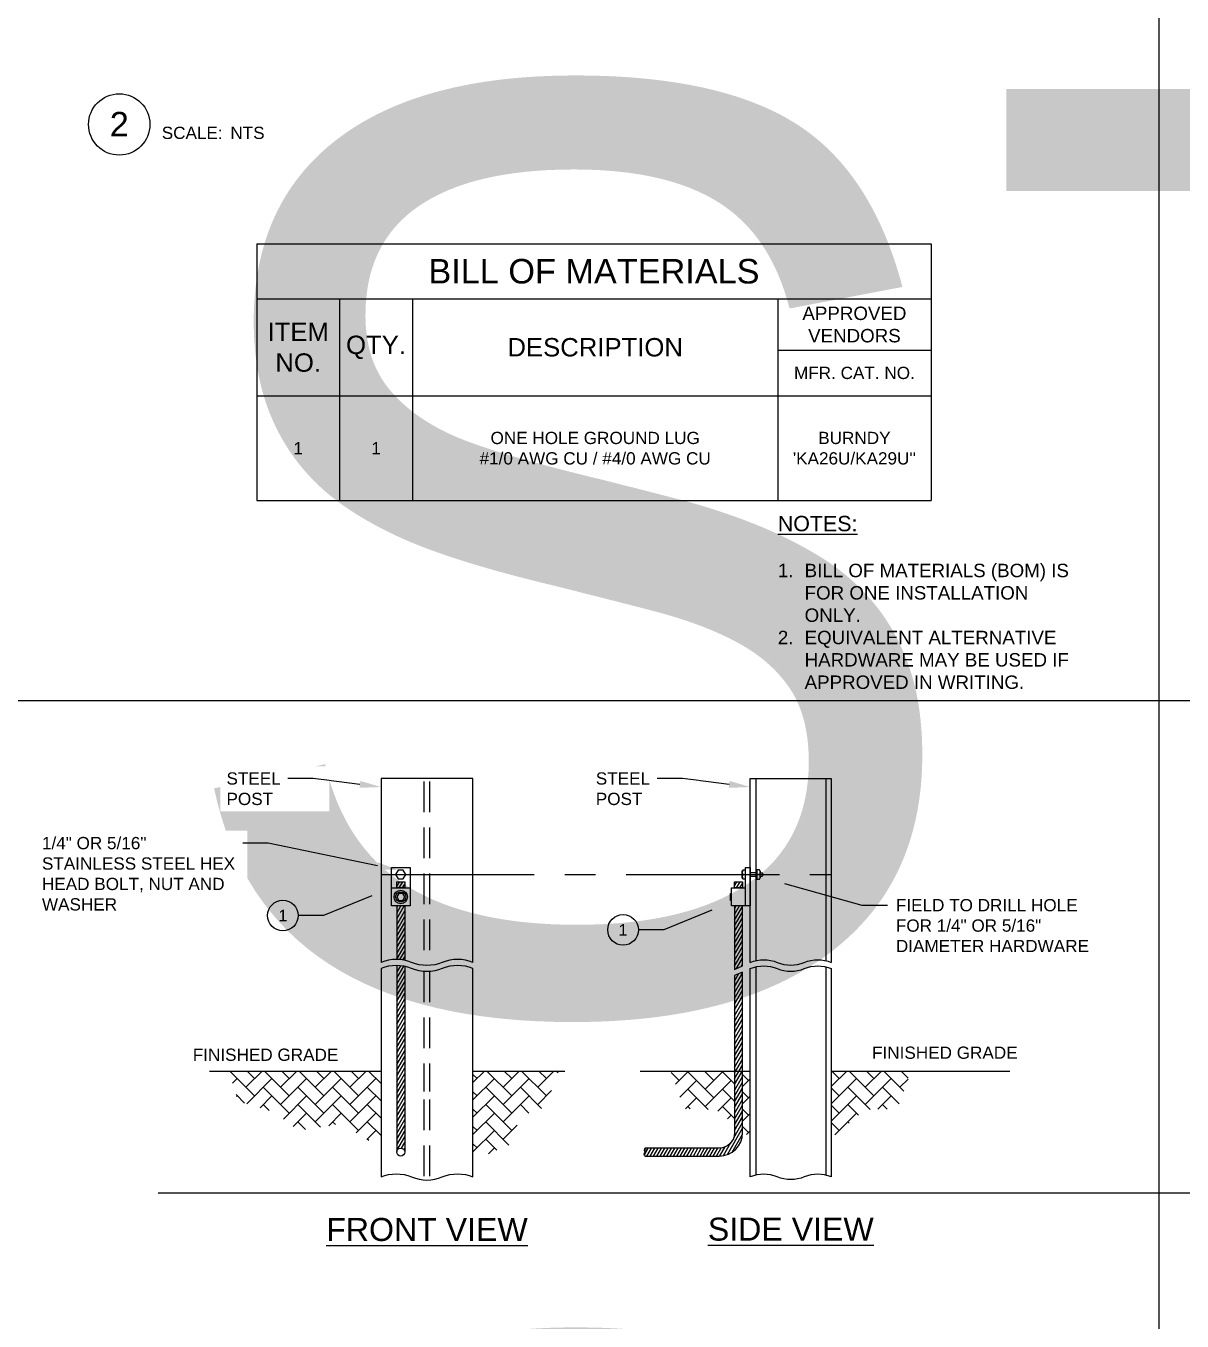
# Model space of a CAD drawing. Header units: feet. Extents: x -17 to 453, y -41 to 31.
# Drawn here: x 9.73 to 19.16, y 15.45 to 26.02 of the extents above; entities that cross this region are included whole.
import ezdxf
from ezdxf import colors
from ezdxf.entities.mleader import LeaderData, LeaderLine
from ezdxf.enums import TextEntityAlignment as Align
from ezdxf.math import Vec2, Vec3

# ---------------------------------------------------------------- set-up
doc = ezdxf.new("R2018")
doc.units = ezdxf.units.FT
doc.header["$MEASUREMENT"] = 0
doc.linetypes.add('CENTER', pattern=[2, 1.25, -0.25, 0.25, -0.25])
doc.linetypes.add('HIDDEN', pattern=[0.375, 0.25, -0.125])
for name, color, linetype in [('E-DETL', 1, 'Continuous'), ('G-ANNO-TEXT', 1, 'Continuous'), ('G-DIMS', 7, 'Continuous')]:
    doc.layers.add(name, color=color, linetype=linetype)
doc.styles.add('NEI-A', font='arial.ttf')
doc.styles.get("Standard").update_dxf_attribs({"font": 'arial.ttf'})
pattern_1 = [(60, (-19.861656, 8.594782), (-0.02029747, 0.01171875), [])]

# ---------------------------------------------------------------- blocks, each defined once
blk = doc.blocks.new('DETAIL_TITLE')
blk.add_circle((0.592, -0.513), 0.25)
at = {"style": 'NEI-A', "flags": 8}
blk.add_attdef('#', text='', height=0.2, dxfattribs=at).set_placement((0.592, -0.511), align=Align.MIDDLE_CENTER)
at = {"lineweight": 30, "style": '', "flags": 104}
blk.add_attdef('DETAIL_TITLE', text='', height=0.2, dxfattribs=at).set_placement((0.91, -0.525), align=Align.BOTTOM_LEFT)
at = {"style": 'NEI-A'}
for tag, p in [('SCALE:', (0.939, -0.738)), ('1"_=_', (1.547, -0.738))]:
    blk.add_attdef(tag, text='', height=0.1, dxfattribs=at).set_placement(p, align=Align.BOTTOM_LEFT)
blk = doc.blocks.new('*T62')
at = {"layer": 'G-ANNO-TEXT', "color": 0, "linetype": 'ByBlock', "lineweight": -2, "transparency": 16777216}
for p, q in [((0, 0), (5.5, 0)), ((0, 0), (0, -2.095)), ((5.5, 0), (5.5, -2.095)), ((0, -0.45), (5.5, -0.45)), ((0.674, -0.45), (0.674, -2.095)), ((1.27, -0.45), (1.27, -2.095)), ((4.25, -0.45), (4.25, -2.095)), ((4.25, -0.867), (5.5, -0.867)), ((0, -1.24), (5.5, -1.24)), ((0, -2.095), (5.5, -2.095))]:
    blk.add_line(p, q, dxfattribs=at)
at = {"layer": 'G-ANNO-TEXT', "color": 0, "transparency": 16777216, "attachment_point": 5, "style": 'NEI-A'}
for s, insert, char_height, width in [('BILL OF MATERIALS', (2.75, -0.225), 0.2, 5.38), ('APPROVED VENDORS', (4.875, -0.659), 0.10938, 1.13), ('ITEM\\PNO.', (0.337, -0.845), 0.15, 0.55437), ('QTY.', (0.972, -0.845), 0.15, 0.47587), ('DESCRIPTION', (2.76, -0.845), 0.15, 2.85976), ('MFR. CAT. NO.', (4.875, -1.054), 0.1, 1.13), ('ONE HOLE GROUND LUG^J#1/0 AWG CU / #4/0 AWG CU', (2.76, -1.668), 0.1, 2.85976), ("BURNDY\\P'KA26U/KA29U''", (4.875, -1.668), 0.1, 1.13), ('1', (0.337, -1.668), 0.1, 0.55437), ('1', (0.972, -1.668), 0.1, 0.47587)]:
    blk.add_mtext(s, dxfattribs=dict(at, insert=insert, char_height=char_height, width=width))
blk = doc.blocks.new('_TagCircle')
at = {"color": 0, "linetype": 'ByBlock', "lineweight": -2, "transparency": 16777216}
blk.add_circle((0, 0), 0.125, dxfattribs=at)
at = {"color": 0, "transparency": 16777216, "style": 'NEI-A'}
blk.add_attdef('TAGNUMBER', text='', height=0.09375, dxfattribs=at).set_placement((0, -0.046875), align=Align.CENTER)

msp = doc.modelspace()

# ---------------------------------------------------------------- hatches: boundary and pattern name
at = {"layer": 'E-DETL', "linetype": 'Continuous'}
h = msp.add_hatch(dxfattribs=at)
h.set_pattern_fill('ANSI31', color=3, scale=0.1875, angle=15)
h.set_pattern_definition([(60, (-20.151415, 8.594782), (-0.02029747, 0.01171875), [])])
h.paths.add_polyline_path([(12.75734, 19.03752), (12.75734, 18.98848), (12.82233, 18.98848), (12.82233, 19.03752)])
h = msp.add_hatch(dxfattribs=at)
h.set_pattern_fill('ANSI31', color=3, scale=0.1875, angle=15)
h.set_pattern_definition(pattern_1)
h.paths.add_polyline_path([(15.51351, 19.03796), (15.51351, 18.98892), (15.57849, 18.98892), (15.57849, 19.03796)])
at = {"layer": 'E-DETL'}
h = msp.add_hatch(dxfattribs=at)
h.set_pattern_fill('ANSI31', color=3, scale=0.1875, angle=15)
h.set_pattern_definition([(60, (11.22871, 17.494367), (-0.02029747, 0.01171875), [])])
h.paths.add_polyline_path([(12.82233, 18.84243), (12.75734, 18.84243), (12.75734, 18.406, -0.05042846), (12.82233, 18.39869)])
at = {"layer": 'E-DETL', "linetype": 'Continuous'}
h = msp.add_hatch(dxfattribs=at)
h.set_pattern_fill('ANSI31', color=3, scale=0.1875, angle=15)
h.set_pattern_definition(pattern_1)
edge = h.paths.add_edge_path()
edge.add_arc((15.68933, 18.01879), 0.35174, 108.368714, 119.977703, ccw=False)
edge.add_line((15.57849, 18.3526), (15.57849, 18.84243))
edge.add_line((15.57849, 18.84243), (15.51351, 18.84243))
edge.add_line((15.51351, 18.84243), (15.51358, 18.32347))
at = {"layer": 'E-DETL'}
h = msp.add_hatch(dxfattribs=at)
h.set_pattern_fill('ANSI31', color=3, scale=0.1875, angle=15)
h.set_pattern_definition([(60, (11.22871, 16.494367), (-0.02029747, 0.01171875), [])])
edge = h.paths.add_edge_path()
edge.add_arc((12.75371, 18.03102), 0.325, 77.811483, 89.359053)
edge.add_line((12.75734, 18.356), (12.75734, 16.83392))
edge.add_arc((12.78984, 16.83392), 0.03249, 0, 180, ccw=False)
edge.add_line((12.82233, 16.83392), (12.82233, 18.34869))
h = msp.add_hatch(dxfattribs=at)
h.set_pattern_fill('ANSI31', color=3, scale=0.1875, angle=15)
h.set_pattern_definition([(60, (13.984875, 17.03304), (-0.02029747, 0.01171875), [])])
edge = h.paths.add_edge_path()
edge.add_line((15.57849, 18.3026), (15.51351, 18.27343))
edge.add_line((15.51351, 18.27343), (15.51351, 16.99141))
edge.add_arc((15.38851, 16.99141), 0.125, -90, 0, ccw=False)
edge.add_line((15.38851, 16.86641), (14.78661, 16.86641))
edge.add_line((14.78661, 16.86641), (14.78487, 16.86641))
edge.add_line((14.78487, 16.86641), (14.78507, 16.8664))
edge.add_line((14.78507, 16.8664), (14.78526, 16.86638))
edge.add_line((14.78526, 16.86638), (14.78545, 16.86635))
edge.add_line((14.78545, 16.86635), (14.78564, 16.8663))
edge.add_line((14.78564, 16.8663), (14.78582, 16.86624))
edge.add_line((14.78582, 16.86624), (14.78601, 16.86617))
edge.add_line((14.78601, 16.86617), (14.7862, 16.86609))
edge.add_line((14.7862, 16.86609), (14.78639, 16.86599))
edge.add_line((14.78639, 16.86599), (14.78658, 16.86589))
edge.add_line((14.78658, 16.86589), (14.78676, 16.86577))
edge.add_line((14.78676, 16.86577), (14.78695, 16.86564))
edge.add_line((14.78695, 16.86564), (14.78713, 16.8655))
edge.add_line((14.78713, 16.8655), (14.78732, 16.86535))
edge.add_line((14.78732, 16.86535), (14.7875, 16.86519))
edge.add_line((14.7875, 16.86519), (14.78768, 16.86503))
edge.add_line((14.78768, 16.86503), (14.78786, 16.86485))
edge.add_line((14.78786, 16.86485), (14.78803, 16.86466))
edge.add_line((14.78803, 16.86466), (14.78821, 16.86446))
edge.add_line((14.78821, 16.86446), (14.78839, 16.86426))
edge.add_line((14.78839, 16.86426), (14.78856, 16.86404))
edge.add_line((14.78856, 16.86404), (14.78873, 16.86382))
edge.add_line((14.78873, 16.86382), (14.7889, 16.86359))
edge.add_line((14.7889, 16.86359), (14.78906, 16.86335))
edge.add_line((14.78906, 16.86335), (14.78923, 16.8631))
edge.add_line((14.78923, 16.8631), (14.78939, 16.86285))
edge.add_line((14.78939, 16.86285), (14.78955, 16.86259))
edge.add_line((14.78955, 16.86259), (14.78971, 16.86232))
edge.add_line((14.78971, 16.86232), (14.78987, 16.86205))
edge.add_line((14.78987, 16.86205), (14.79002, 16.86177))
edge.add_line((14.79002, 16.86177), (14.79017, 16.86148))
edge.add_line((14.79017, 16.86148), (14.79031, 16.86119))
edge.add_line((14.79031, 16.86119), (14.79046, 16.86089))
edge.add_line((14.79046, 16.86089), (14.7906, 16.86059))
edge.add_line((14.7906, 16.86059), (14.79074, 16.86029))
edge.add_line((14.79074, 16.86029), (14.79087, 16.85997))
edge.add_line((14.79087, 16.85997), (14.79101, 16.85966))
edge.add_line((14.79101, 16.85966), (14.79113, 16.85934))
edge.add_line((14.79113, 16.85934), (14.79126, 16.85902))
edge.add_line((14.79126, 16.85902), (14.79138, 16.85869))
edge.add_line((14.79138, 16.85869), (14.7915, 16.85836))
edge.add_line((14.7915, 16.85836), (14.79161, 16.85803))
edge.add_line((14.79161, 16.85803), (14.79172, 16.85769))
edge.add_line((14.79172, 16.85769), (14.79183, 16.85735))
edge.add_line((14.79183, 16.85735), (14.79193, 16.85701))
edge.add_line((14.79193, 16.85701), (14.79203, 16.85667))
edge.add_line((14.79203, 16.85667), (14.79212, 16.85633))
edge.add_line((14.79212, 16.85633), (14.79221, 16.85598))
edge.add_line((14.79221, 16.85598), (14.7923, 16.85564))
edge.add_line((14.7923, 16.85564), (14.79238, 16.85529))
edge.add_line((14.79238, 16.85529), (14.79246, 16.85494))
edge.add_line((14.79246, 16.85494), (14.79253, 16.85459))
edge.add_line((14.79253, 16.85459), (14.7926, 16.85425))
edge.add_line((14.7926, 16.85425), (14.79266, 16.8539))
edge.add_line((14.79266, 16.8539), (14.79272, 16.85355))
edge.add_line((14.79272, 16.85355), (14.79277, 16.8532))
edge.add_line((14.79277, 16.8532), (14.79281, 16.85286))
edge.add_line((14.79281, 16.85286), (14.79286, 16.85251))
edge.add_line((14.79286, 16.85251), (14.79289, 16.85217))
edge.add_line((14.79289, 16.85217), (14.79292, 16.85183))
edge.add_line((14.79292, 16.85183), (14.79295, 16.85149))
edge.add_line((14.79295, 16.85149), (14.79297, 16.85115))
edge.add_line((14.79297, 16.85115), (14.79299, 16.85082))
edge.add_line((14.79299, 16.85082), (14.79299, 16.85049))
edge.add_line((14.79299, 16.85049), (14.793, 16.85016))
edge.add_line((14.793, 16.85016), (14.79299, 16.84984))
edge.add_line((14.79299, 16.84984), (14.79299, 16.84951))
edge.add_line((14.79299, 16.84951), (14.79297, 16.8492))
edge.add_line((14.79297, 16.8492), (14.79295, 16.84888))
edge.add_line((14.79295, 16.84888), (14.79292, 16.84857))
edge.add_line((14.79292, 16.84857), (14.79289, 16.84826))
edge.add_line((14.79289, 16.84826), (14.79286, 16.84796))
edge.add_line((14.79286, 16.84796), (14.79281, 16.84765))
edge.add_line((14.79281, 16.84765), (14.79277, 16.84735))
edge.add_line((14.79277, 16.84735), (14.79272, 16.84706))
edge.add_line((14.79272, 16.84706), (14.79266, 16.84676))
edge.add_line((14.79266, 16.84676), (14.7926, 16.84647))
edge.add_line((14.7926, 16.84647), (14.79253, 16.84619))
edge.add_line((14.79253, 16.84619), (14.79246, 16.8459))
edge.add_line((14.79246, 16.8459), (14.79238, 16.84562))
edge.add_line((14.79238, 16.84562), (14.7923, 16.84534))
edge.add_line((14.7923, 16.84534), (14.79221, 16.84506))
edge.add_line((14.79221, 16.84506), (14.79212, 16.84479))
edge.add_line((14.79212, 16.84479), (14.79203, 16.84451))
edge.add_line((14.79203, 16.84451), (14.79193, 16.84424))
edge.add_line((14.79193, 16.84424), (14.79183, 16.84397))
edge.add_line((14.79183, 16.84397), (14.79172, 16.84371))
edge.add_line((14.79172, 16.84371), (14.79161, 16.84345))
edge.add_line((14.79161, 16.84345), (14.7915, 16.84318))
edge.add_line((14.7915, 16.84318), (14.79138, 16.84293))
edge.add_line((14.79138, 16.84293), (14.79126, 16.84267))
edge.add_line((14.79126, 16.84267), (14.79113, 16.84241))
edge.add_line((14.79113, 16.84241), (14.79101, 16.84216))
edge.add_line((14.79101, 16.84216), (14.79087, 16.84191))
edge.add_line((14.79087, 16.84191), (14.79074, 16.84166))
edge.add_line((14.79074, 16.84166), (14.7906, 16.84141))
edge.add_line((14.7906, 16.84141), (14.79046, 16.84117))
edge.add_line((14.79046, 16.84117), (14.79031, 16.84092))
edge.add_line((14.79031, 16.84092), (14.79017, 16.84068))
edge.add_line((14.79017, 16.84068), (14.79002, 16.84044))
edge.add_line((14.79002, 16.84044), (14.78987, 16.8402))
edge.add_line((14.78987, 16.8402), (14.78971, 16.83996))
edge.add_line((14.78971, 16.83996), (14.78955, 16.83973))
edge.add_line((14.78955, 16.83973), (14.78939, 16.83949))
edge.add_line((14.78939, 16.83949), (14.78923, 16.83926))
edge.add_line((14.78923, 16.83926), (14.78906, 16.83903))
edge.add_line((14.78906, 16.83903), (14.7889, 16.8388))
edge.add_line((14.7889, 16.8388), (14.78873, 16.83857))
edge.add_line((14.78873, 16.83857), (14.78856, 16.83834))
edge.add_line((14.78856, 16.83834), (14.78839, 16.83811))
edge.add_line((14.78839, 16.83811), (14.78821, 16.83788))
edge.add_line((14.78821, 16.83788), (14.78803, 16.83766))
edge.add_line((14.78803, 16.83766), (14.78786, 16.83743))
edge.add_line((14.78786, 16.83743), (14.78768, 16.83721))
edge.add_line((14.78768, 16.83721), (14.7875, 16.83699))
edge.add_line((14.7875, 16.83699), (14.78732, 16.83676))
edge.add_line((14.78732, 16.83676), (14.78713, 16.83654))
edge.add_line((14.78713, 16.83654), (14.78695, 16.83632))
edge.add_line((14.78695, 16.83632), (14.78676, 16.8361))
edge.add_line((14.78676, 16.8361), (14.78658, 16.83588))
edge.add_line((14.78658, 16.83588), (14.78639, 16.83566))
edge.add_line((14.78639, 16.83566), (14.7862, 16.83544))
edge.add_line((14.7862, 16.83544), (14.78601, 16.83522))
edge.add_line((14.78601, 16.83522), (14.78582, 16.835))
edge.add_line((14.78582, 16.835), (14.78564, 16.83479))
edge.add_line((14.78564, 16.83479), (14.78545, 16.83457))
edge.add_line((14.78545, 16.83457), (14.78526, 16.83435))
edge.add_line((14.78526, 16.83435), (14.78507, 16.83413))
edge.add_line((14.78507, 16.83413), (14.78487, 16.83392))
edge.add_line((14.78487, 16.83392), (14.78468, 16.8337))
edge.add_line((14.78468, 16.8337), (14.78449, 16.83348))
edge.add_line((14.78449, 16.83348), (14.7843, 16.83326))
edge.add_line((14.7843, 16.83326), (14.78411, 16.83304))
edge.add_line((14.78411, 16.83304), (14.78392, 16.83283))
edge.add_line((14.78392, 16.83283), (14.78374, 16.83261))
edge.add_line((14.78374, 16.83261), (14.78355, 16.83239))
edge.add_line((14.78355, 16.83239), (14.78336, 16.83217))
edge.add_line((14.78336, 16.83217), (14.78317, 16.83195))
edge.add_line((14.78317, 16.83195), (14.78299, 16.83173))
edge.add_line((14.78299, 16.83173), (14.7828, 16.83151))
edge.add_line((14.7828, 16.83151), (14.78262, 16.83129))
edge.add_line((14.78262, 16.83129), (14.78243, 16.83107))
edge.add_line((14.78243, 16.83107), (14.78225, 16.83084))
edge.add_line((14.78225, 16.83084), (14.78207, 16.83062))
edge.add_line((14.78207, 16.83062), (14.78189, 16.8304))
edge.add_line((14.78189, 16.8304), (14.78171, 16.83017))
edge.add_line((14.78171, 16.83017), (14.78154, 16.82995))
edge.add_line((14.78154, 16.82995), (14.78136, 16.82972))
edge.add_line((14.78136, 16.82972), (14.78119, 16.82949))
edge.add_line((14.78119, 16.82949), (14.78102, 16.82926))
edge.add_line((14.78102, 16.82926), (14.78085, 16.82903))
edge.add_line((14.78085, 16.82903), (14.78068, 16.8288))
edge.add_line((14.78068, 16.8288), (14.78052, 16.82857))
edge.add_line((14.78052, 16.82857), (14.78036, 16.82834))
edge.add_line((14.78036, 16.82834), (14.7802, 16.8281))
edge.add_line((14.7802, 16.8281), (14.78004, 16.82787))
edge.add_line((14.78004, 16.82787), (14.77988, 16.82763))
edge.add_line((14.77988, 16.82763), (14.77973, 16.82739))
edge.add_line((14.77973, 16.82739), (14.77958, 16.82715))
edge.add_line((14.77958, 16.82715), (14.77943, 16.82691))
edge.add_line((14.77943, 16.82691), (14.77929, 16.82666))
edge.add_line((14.77929, 16.82666), (14.77915, 16.82642))
edge.add_line((14.77915, 16.82642), (14.77901, 16.82617))
edge.add_line((14.77901, 16.82617), (14.77888, 16.82592))
edge.add_line((14.77888, 16.82592), (14.77874, 16.82567))
edge.add_line((14.77874, 16.82567), (14.77862, 16.82542))
edge.add_line((14.77862, 16.82542), (14.77849, 16.82516))
edge.add_line((14.77849, 16.82516), (14.77837, 16.8249))
edge.add_line((14.77837, 16.8249), (14.77825, 16.82465))
edge.add_line((14.77825, 16.82465), (14.77814, 16.82438))
edge.add_line((14.77814, 16.82438), (14.77803, 16.82412))
edge.add_line((14.77803, 16.82412), (14.77792, 16.82386))
edge.add_line((14.77792, 16.82386), (14.77782, 16.82359))
edge.add_line((14.77782, 16.82359), (14.77772, 16.82332))
edge.add_line((14.77772, 16.82332), (14.77763, 16.82305))
edge.add_line((14.77763, 16.82305), (14.77754, 16.82277))
edge.add_line((14.77754, 16.82277), (14.77745, 16.82249))
edge.add_line((14.77745, 16.82249), (14.77737, 16.82221))
edge.add_line((14.77737, 16.82221), (14.77729, 16.82193))
edge.add_line((14.77729, 16.82193), (14.77722, 16.82164))
edge.add_line((14.77722, 16.82164), (14.77715, 16.82136))
edge.add_line((14.77715, 16.82136), (14.77709, 16.82107))
edge.add_line((14.77709, 16.82107), (14.77703, 16.82077))
edge.add_line((14.77703, 16.82077), (14.77698, 16.82048))
edge.add_line((14.77698, 16.82048), (14.77693, 16.82018))
edge.add_line((14.77693, 16.82018), (14.77689, 16.81987))
edge.add_line((14.77689, 16.81987), (14.77686, 16.81957))
edge.add_line((14.77686, 16.81957), (14.77682, 16.81926))
edge.add_line((14.77682, 16.81926), (14.7768, 16.81895))
edge.add_line((14.7768, 16.81895), (14.77678, 16.81863))
edge.add_line((14.77678, 16.81863), (14.77676, 16.81832))
edge.add_line((14.77676, 16.81832), (14.77675, 16.81799))
edge.add_line((14.77675, 16.81799), (14.77675, 16.81767))
edge.add_line((14.77675, 16.81767), (14.77675, 16.81734))
edge.add_line((14.77675, 16.81734), (14.77676, 16.81701))
edge.add_line((14.77676, 16.81701), (14.77678, 16.81668))
edge.add_line((14.77678, 16.81668), (14.7768, 16.81634))
edge.add_line((14.7768, 16.81634), (14.77682, 16.816))
edge.add_line((14.77682, 16.816), (14.77686, 16.81566))
edge.add_line((14.77686, 16.81566), (14.77689, 16.81532))
edge.add_line((14.77689, 16.81532), (14.77693, 16.81497))
edge.add_line((14.77693, 16.81497), (14.77698, 16.81463))
edge.add_line((14.77698, 16.81463), (14.77703, 16.81428))
edge.add_line((14.77703, 16.81428), (14.77709, 16.81393))
edge.add_line((14.77709, 16.81393), (14.77715, 16.81359))
edge.add_line((14.77715, 16.81359), (14.77722, 16.81324))
edge.add_line((14.77722, 16.81324), (14.77729, 16.81289))
edge.add_line((14.77729, 16.81289), (14.77737, 16.81254))
edge.add_line((14.77737, 16.81254), (14.77745, 16.81219))
edge.add_line((14.77745, 16.81219), (14.77754, 16.81185))
edge.add_line((14.77754, 16.81185), (14.77763, 16.8115))
edge.add_line((14.77763, 16.8115), (14.77772, 16.81116))
edge.add_line((14.77772, 16.81116), (14.77782, 16.81082))
edge.add_line((14.77782, 16.81082), (14.77792, 16.81048))
edge.add_line((14.77792, 16.81048), (14.77803, 16.81014))
edge.add_line((14.77803, 16.81014), (14.77814, 16.8098))
edge.add_line((14.77814, 16.8098), (14.77825, 16.80947))
edge.add_line((14.77825, 16.80947), (14.77837, 16.80914))
edge.add_line((14.77837, 16.80914), (14.77849, 16.80881))
edge.add_line((14.77849, 16.80881), (14.77862, 16.80849))
edge.add_line((14.77862, 16.80849), (14.77874, 16.80817))
edge.add_line((14.77874, 16.80817), (14.77888, 16.80786))
edge.add_line((14.77888, 16.80786), (14.77901, 16.80754))
edge.add_line((14.77901, 16.80754), (14.77915, 16.80724))
edge.add_line((14.77915, 16.80724), (14.77929, 16.80694))
edge.add_line((14.77929, 16.80694), (14.77943, 16.80664))
edge.add_line((14.77943, 16.80664), (14.77958, 16.80635))
edge.add_line((14.77958, 16.80635), (14.77973, 16.80606))
edge.add_line((14.77973, 16.80606), (14.77988, 16.80578))
edge.add_line((14.77988, 16.80578), (14.78004, 16.80551))
edge.add_line((14.78004, 16.80551), (14.7802, 16.80524))
edge.add_line((14.7802, 16.80524), (14.78036, 16.80498))
edge.add_line((14.78036, 16.80498), (14.78052, 16.80473))
edge.add_line((14.78052, 16.80473), (14.78068, 16.80448))
edge.add_line((14.78068, 16.80448), (14.78085, 16.80424))
edge.add_line((14.78085, 16.80424), (14.78102, 16.80401))
edge.add_line((14.78102, 16.80401), (14.78119, 16.80379))
edge.add_line((14.78119, 16.80379), (14.78136, 16.80358))
edge.add_line((14.78136, 16.80358), (14.78154, 16.80337))
edge.add_line((14.78154, 16.80337), (14.78171, 16.80317))
edge.add_line((14.78171, 16.80317), (14.78189, 16.80298))
edge.add_line((14.78189, 16.80298), (14.78207, 16.8028))
edge.add_line((14.78207, 16.8028), (14.78225, 16.80264))
edge.add_line((14.78225, 16.80264), (14.78243, 16.80248))
edge.add_line((14.78243, 16.80248), (14.78262, 16.80233))
edge.add_line((14.78262, 16.80233), (14.7828, 16.80219))
edge.add_line((14.7828, 16.80219), (14.78299, 16.80206))
edge.add_line((14.78299, 16.80206), (14.78317, 16.80194))
edge.add_line((14.78317, 16.80194), (14.78336, 16.80184))
edge.add_line((14.78336, 16.80184), (14.78355, 16.80174))
edge.add_line((14.78355, 16.80174), (14.78374, 16.80166))
edge.add_line((14.78374, 16.80166), (14.78392, 16.80159))
edge.add_line((14.78392, 16.80159), (14.78411, 16.80153))
edge.add_line((14.78411, 16.80153), (14.7843, 16.80148))
edge.add_line((14.7843, 16.80148), (14.78449, 16.80145))
edge.add_line((14.78449, 16.80145), (14.78468, 16.80143))
edge.add_line((14.78468, 16.80143), (14.78487, 16.80142))
edge.add_line((14.78487, 16.80142), (15.38851, 16.80142))
edge.add_arc((15.38851, 16.99141), 0.18998, 270, 360)
edge.add_line((15.57849, 16.99141), (15.57849, 18.3026))
at = {"layer": 'E-DETL', "linetype": 'Continuous'}
h = msp.add_hatch(dxfattribs=at)
h.set_pattern_fill('AR-HBONE', color=9, scale=0.025)
h.set_pattern_definition([(45, (-20.15142, 8.59478), (1e-17, 0.14142136), [0.3, -0.1]), (135, (-20.0807, 8.66549), (1e-17, 0.14142136), [0.3, -0.1])])
edge = h.paths.add_edge_path()
edge.add_spline(control_points=[(12.62871, 17.28518), (12.62832, 17.30321)], knot_values=[0.13416408, 0.13416408, 0.2236068, 0.2236068], degree=1, periodic=0)
edge.add_spline(control_points=[(12.6277, 17.31843), (12.62832, 17.30321)], knot_values=[0.2236068, 0.2236068, 0.26832796, 0.26832796], degree=1, periodic=0)
edge.add_line((12.62832, 17.30321), (12.62871, 17.32773))
edge.add_line((12.62871, 17.32773), (12.62871, 17.49437))
edge.add_line((12.62871, 17.49437), (11.3888, 17.49437))
edge.add_line((11.3888, 17.49437), (11.46227, 17.2487))
edge.add_line((11.46227, 17.2487), (11.74901, 17.16404))
edge.add_line((11.74901, 17.16404), (11.95744, 17.00884))
edge.add_line((11.95744, 17.00884), (12.30673, 17.06571))
edge.add_line((12.30673, 17.06571), (12.62871, 16.86448))
edge.add_line((12.62871, 16.86448), (12.62871, 17.26275))
edge.add_line((12.62871, 17.26275), (12.62871, 17.28518))
h = msp.add_hatch(dxfattribs=at)
h.set_pattern_fill('AR-HBONE', color=9, scale=0.025)
h.set_pattern_definition([(45, (-19.75142, 8.59478), (1e-17, 0.14142136), [0.3, -0.1]), (135, (-19.6807, 8.66549), (1e-17, 0.14142136), [0.3, -0.1])])
h.paths.add_polyline_path([(14.07862, 17.49437), (13.37871, 17.49437), (13.37871, 16.81926), (13.50612, 16.81926), (13.7138, 16.9073), (13.75156, 17.12112), (13.97182, 17.20287)])
h = msp.add_hatch(dxfattribs=at)
h.set_pattern_fill('AR-HBONE', color=9, scale=0.025)
h.set_pattern_definition([(45, (0, 0.09348), (0, 0.14142136), [0.3, -0.1]), (135, (0.07071, 0.16419), (1e-17, 0.14142136), [0.3, -0.1])])
h.paths.add_polyline_path([(15.51351, 17.49437), (14.99231, 17.49437), (15.1018, 17.18763), (15.36546, 17.1789), (15.51351, 17.05601)])
h.paths.add_polyline_path([(15.6418, 17.49437), (15.57849, 17.49437), (15.57849, 17.18763), (15.57849, 17.00207), (15.6418, 16.94951)])
h = msp.add_hatch(dxfattribs=at)
h.set_pattern_fill('AR-HBONE', color=9, scale=0.025)
h.set_pattern_definition([(45, (-19.90741, 8.59478), (1e-17, 0.14142136), [0.3, -0.1]), (135, (-19.8367, 8.66549), (1e-17, 0.14142136), [0.3, -0.1])])
h.paths.add_polyline_path([(16.95191, 17.49437), (16.30242, 17.49437), (16.30242, 16.94951), (16.57876, 17.1789), (16.84242, 17.18763)])

# ---------------------------------------------------------------- linework, layer by layer
at = {"layer": 'Defpoints'}
for points in [[(28.31057, 20.51939), (28.31057, 0.63871), (18.97697, 0.63871), (18.97697, 30.45974)], [(0.30977, 20.51939), (37.64417, 20.51939)]]:
    msp.add_lwpolyline(points, dxfattribs=at)
at = {"layer": 'E-DETL', "color": 7, "linetype": 'Continuous'}
for points in [[(13.37871, 18.38102), (13.37871, 19.88102), (12.62871, 19.88102), (12.62871, 18.38102)], [(15.68756, 19.88102), (15.68756, 18.39571)], [(15.68756, 18.34571), (15.68756, 16.6452)], [(16.25666, 18.34571), (16.25666, 16.6452)]]:
    msp.add_lwpolyline(points, dxfattribs=at)
at = {"layer": 'E-DETL', "color": 7, "linetype": 'HIDDEN'}
for points in [[(12.97936, 19.85693), (12.97936, 18.35693)], [(13.02512, 19.85673), (13.02512, 18.35673)], [(12.97936, 18.30693), (12.97936, 17.32773)], [(13.02512, 18.30673), (13.02512, 17.32773)]]:
    msp.add_lwpolyline(points, dxfattribs=at)
at = {"layer": 'E-DETL', "color": 4, "linetype": 'Continuous'}
for points in [[(12.71369, 19.15566), (12.86598, 19.15566), (12.86598, 18.84243), (12.71369, 18.84243)], [(12.81071, 19.13453), (12.76896, 19.13453), (12.74809, 19.09838), (12.76896, 19.06222), (12.81071, 19.06222), (12.83158, 19.09838)], [(12.80656, 18.94327), (12.77382, 18.94327), (12.75745, 18.91491), (12.77382, 18.88656), (12.80656, 18.88656), (12.82294, 18.91491)]]:
    msp.add_lwpolyline(points, close=True, dxfattribs=at)
for points in [[(15.60226, 19.06138), (15.58136, 19.06138), (15.5763, 19.07223), (15.5763, 19.12452), (15.58136, 19.13537), (15.60226, 19.13537)], [(15.60226, 18.84243), (15.60226, 19.15506), (15.6418, 19.15506), (15.6418, 18.84243)], [(15.58136, 19.09838), (15.60226, 19.09838)], [(15.69622, 19.11332), (15.6418, 19.11332)], [(15.69622, 19.08344), (15.6418, 19.08344)], [(12.71392, 18.98848), (12.86575, 18.98848)], [(15.48928, 18.88686), (15.47885, 18.88686), (15.47885, 18.94449), (15.48928, 18.94449)], [(15.6418, 18.84243), (15.48928, 18.84243), (15.48928, 18.98892), (15.60226, 18.98892)], [(11.22871, 17.49437), (12.62871, 17.49437)], [(13.37871, 17.49437), (14.12871, 17.49437)], [(14.7418, 17.49437), (15.6418, 17.49437)], [(16.30242, 17.49437), (17.75873, 17.49437)]]:
    msp.add_lwpolyline(points, dxfattribs=at)
msp.add_lwpolyline([(15.57883, 19.12995, 0.22354956), (15.58136, 19.09838, 0.22354956), (15.57883, 19.06681, 0.94861017)], format="xyb", dxfattribs=at)
at = {"layer": 'E-DETL', "color": 3, "linetype": 'Continuous'}
for points in [[(12.75734, 19.03752), (12.82233, 19.03752), (12.82233, 18.98848), (12.75734, 18.98848)], [(15.51351, 19.03796), (15.57849, 19.03796), (15.57849, 18.98892), (15.51351, 18.98892)]]:
    msp.add_lwpolyline(points, close=True, dxfattribs=at)
for points in [[(12.75734, 18.84243), (12.75734, 18.406)], [(12.82233, 18.84243), (12.82233, 18.39869)], [(15.51351, 18.84243), (15.51351, 18.32343), (15.57849, 18.3526), (15.57849, 18.84243)], [(12.75734, 18.356), (12.75734, 16.83392)], [(12.82233, 18.34869), (12.82233, 16.83392)]]:
    msp.add_lwpolyline(points, dxfattribs=at)
at = {"layer": 'E-DETL', "color": 7, "linetype": 'Continuous'}
for points in [[(13.37871, 18.38102, 0.2), (13.12871, 18.38102, -0.2), (12.87871, 18.38102, 0.2), (12.62871, 18.38102)], [(13.37871, 18.33102, 0.2), (13.12871, 18.33102, -0.2), (12.87871, 18.33102, 0.2), (12.62871, 18.33102)], [(12.62871, 18.33102), (12.62871, 16.6305, -0.2), (12.87871, 16.6305, 0.2), (13.12871, 16.6305, -0.2), (13.37871, 16.6305), (13.37871, 18.33102)], [(15.6418, 18.33102, -0.2), (15.86201, 18.33102, 0.2), (16.08221, 18.33102, -0.2), (16.30242, 18.33102)], [(16.30242, 18.33102), (16.30242, 16.6305, 0.2), (16.08221, 16.6305, -0.2), (15.86201, 16.6305, 0.2), (15.6418, 16.6305), (15.6418, 18.33102)]]:
    msp.add_lwpolyline(points, format="xyb", dxfattribs=at)
at = {"layer": 'E-DETL', "color": 3, "linetype": 'Continuous'}
msp.add_lwpolyline([(14.78487, 16.80142), (15.38851, 16.80142, 0.41421356), (15.57849, 16.99141), (15.57849, 18.3026), (15.51351, 18.27343), (15.51351, 16.99141, -0.41421356), (15.38851, 16.86641), (14.78487, 16.86641)], format="xyb", dxfattribs=at)
at = {"layer": 'E-DETL', "linetype": 'HIDDEN'}
for points in [[(12.97936, 17.26275), (12.97936, 16.60642)], [(13.02512, 17.26275), (13.02512, 16.60621)]]:
    msp.add_lwpolyline(points, dxfattribs=at)
at = {"layer": 'E-DETL', "color": 4, "linetype": 'Continuous'}
for radius in [0.05507, 0.04182]:
    msp.add_circle((12.78984, 18.91546), radius, dxfattribs=at)
at = {"layer": 'E-DETL', "color": 3, "linetype": 'Continuous'}
msp.add_circle((12.78984, 16.83392), 0.03249, dxfattribs=at)
msp.add_open_spline([(14.78487, 16.80142), (14.78081, 16.80142), (14.77269, 16.81999), (14.78081, 16.82927), (14.78487, 16.83392), (14.78894, 16.83856), (14.79706, 16.84784), (14.78487, 16.87569), (14.77269, 16.84784), (14.78081, 16.83856), (14.78487, 16.83392)], degree=3, knots=[0.134164079, 0.134164079, 0.134164079, 0.134164079, 0.156524758, 0.178885438, 0.178885438, 0.178885438, 0.201246118, 0.223606798, 0.245967478, 0.268327955, 0.268327955, 0.268327955, 0.268327955], dxfattribs=at)
at = {"layer": 'G-DIMS', "linetype": 'CENTER'}
msp.add_lwpolyline([(12.62871, 19.09838), (16.30242, 19.09838)], dxfattribs=at)

# ---------------------------------------------------------------- block references
msp.add_blockref('*T62', (11.61607, 24.2445))
at = {"layer": 'G-ANNO-TEXT'}
ref = msp.add_blockref('DETAIL_TITLE', (9.90128, 25.73156), dxfattribs=at)
ref.add_attrib('#', '2', dxfattribs={"layer": '0', "height": 0.2, "style": 'NEI-A'}).set_placement((10.49348, 25.22066), align=Align.MIDDLE_CENTER)
lines = msp.add_mtext('{\\LSTEEL SUPPORT POST GROUNDING (ABOVE GROUND)}', dxfattribs={"layer": '0', "insert": (10.81118, 25.50642), "char_height": 7.5055471, "attachment_point": 1})
ref.add_attrib('DETAIL_TITLE', '', (10.81118, 25.50642)).embed_mtext(lines)
ref.add_attrib('SCALE:', 'SCALE:', dxfattribs={"layer": '0', "height": 0.1, "style": 'NEI-A'}).set_placement((10.83993, 25.1999), align=Align.TOP_LEFT)
ref.add_attrib('1"_=_', 'NTS', dxfattribs={"layer": '0', "height": 0.1, "style": 'NEI-A'}).set_placement((11.39966, 25.1999), align=Align.TOP_LEFT)
ref = msp.add_blockref('DETAIL_TITLE', (9.90128, 15.51621), dxfattribs=at)
lines = msp.add_mtext('{\\LSTEEL SUPPORT POST GROUNDING (BELOW GRADE)}', dxfattribs={"layer": '0', "insert": (10.81118, 15.29107), "char_height": 7.5055471, "attachment_point": 1})
ref.add_attrib('DETAIL_TITLE', '', (10.81118, 15.29107)).embed_mtext(lines)

# ---------------------------------------------------------------- texts
at = {"layer": 'G-ANNO-TEXT', "style": 'NEI-A'}
for s, width, gutter_width, heights, insert, char_height, attachment_point in [('{\\H1.1429x;\\LNOTES:}\\P\\P\\pxi-2,l2,t2;1.^IBILL OF MATERIALS (BOM) IS FOR ONE INSTALLATION ONLY.\\P2.^IEQUIVALENT ALTERNATIVE HARDWARE MAY BE USED IF APPROVED IN WRITING.', 2.5351883, 0.9375, [1.37891], (15.86607, 22.02455), 0.109375, 1), ('FINISHED GRADE', 1.4126364, 0.54688, [0], (11.09312, 17.67778), 0.1, 1), ('FINISHED GRADE', 1.4820381, 0.54688, [0], (16.63508, 17.69437), 0.1, 1), ('{\\LFRONT VIEW}', 1.6432034, 0.54688, [0], (13.00371, 16.1055), 0.1875, 8), ('{\\LSIDE VIEW}', 1.6432034, 0.54688, [0], (15.97211, 16.10848), 0.1875, 8)]:
    msp.add_mtext_dynamic_manual_height_columns(s, width=width, gutter_width=gutter_width, heights=heights, dxfattribs=dict(at, insert=insert, char_height=char_height, attachment_point=attachment_point))

# ---------------------------------------------------------------- leaders
at = {"layer": 'G-ANNO-TEXT'}
ml = msp.add_multileader_block('Standard', dxfattribs=at)
ml.set_content('_TagCircle', color=256)
ml.set_attribute('TAGNUMBER', '1', width=0)
ml.set_leader_properties()
ml.build(insert=Vec2(0, 0))
ml.multileader.update_dxf_attribs({"dogleg_length": 0.20776, "arrow_head_size": 0.17313})
ctx = ml.context
ctx.base_point, ctx.char_height, ctx.arrow_head_size, ctx.landing_gap_size, ctx.plane_origin = Vec3(11.70319, 18.76361), 0.1, 0.17313, 0.0625, Vec3(12.50759, 17.82238)
notes = []
notes.append((ctx, [(1, (1, 1, 0), (12.16095, 18.76361), (-1, 0), 0.20776, [(0, [(12.71392, 18.98848)], 0, [])])]))
ctx.block.insert = Vec3(11.82819, 18.76361)
ml = msp.add_multileader_block('Standard', dxfattribs=at)
ml.set_content('_TagCircle', color=256)
ml.set_attribute('TAGNUMBER', '1', width=0)
ml.set_leader_properties()
ml.build(insert=Vec2(0, 0))
ml.multileader.update_dxf_attribs({"dogleg_length": 0.20776, "arrow_head_size": 0.17313})
ctx = ml.context
ctx.base_point, ctx.char_height, ctx.arrow_head_size, ctx.landing_gap_size, ctx.plane_origin = Vec3(14.47855, 18.64638), 0.1, 0.17313, 0.0625, Vec3(15.28295, 17.70516)
notes.append((ctx, [(1, (1, 1, 0), (14.93631, 18.64638), (-1, 0), 0.20776, [(0, [(15.48928, 18.87126)], 0, [])])]))
ctx.block.insert = Vec3(14.60355, 18.64638)
for ctx, leaders in notes:
    for number, flags, end, landing, length, lines in leaders:
        leader = LeaderData()
        leader.index, (leader.has_last_leader_line, leader.has_dogleg_vector, leader.attachment_direction) = number, flags
        leader.last_leader_point, leader.dogleg_vector, leader.dogleg_length = Vec3(end), Vec3(landing), length
        for number, points, colour, breaks in lines:
            line = LeaderLine()
            line.index, line.vertices, line.color, line.breaks = number, Vec3.list(points), colors.encode_raw_color(colour), breaks
            leader.lines.append(line)
        ctx.leaders.append(leader)

# ---------------------------------------------------------------- next in the draw order: leaders
ml = msp.add_multileader_mtext('Standard', dxfattribs=at)
ml.set_content('STEEL POST', color=256, style='NEI-A')
ml.set_leader_properties()
ml.build(insert=Vec2(0, 0))
ml.multileader.update_dxf_attribs({"dogleg_length": 0.20776, "arrow_head_size": 0.17313})
ctx = ml.context
ctx.base_point, ctx.char_height, ctx.arrow_head_size, ctx.landing_gap_size, ctx.plane_origin = Vec3(11.29889, 19.88102), 0.1, 0.17313, 0.06925, Vec3(11.44768, 23.01468)
notes = []
notes.append((ctx, [(0, (1, 1, 0), (12.07646, 19.88102), (-1, 0), 0.20776, [(0, [(12.62871, 19.81219)], 0, [])])]))
ctx.mtext.insert, ctx.mtext.width, ctx.mtext.line_spacing_style, ctx.mtext.flow_direction = Vec3(11.36814, 19.93187), 0.7885938, 2, 5
ctx.mtext.has_bg_fill, ctx.mtext.bg_color, ctx.mtext.bg_scale_factor, ctx.mtext.bg_transparency, ctx.mtext.use_window_bg_color = 1, -1073741824, 1.5, 0, 1
ml = msp.add_multileader_mtext('Standard', dxfattribs=at)
ml.set_content('1/4" OR 5/16" STAINLESS STEEL HEX HEAD BOLT, NUT AND WASHER', color=256, style='NEI-A')
ml.set_leader_properties()
ml.build(insert=Vec2(0, 0))
ml.multileader.update_dxf_attribs({"dogleg_length": 0.20776, "arrow_head_size": 0.17313})
ctx = ml.context
ctx.base_point, ctx.char_height, ctx.arrow_head_size, ctx.landing_gap_size, ctx.plane_origin = Vec3(9.79325, 19.35389), 0.1, 0.17313, 0.06925, Vec3(11.54048, 21.60204)
notes.append((ctx, [(0, (1, 1, 0), (11.70841, 19.35389), (-1, 0), 0.20776, [(0, [(12.76896, 19.13453)], 0, [])])]))
ctx.mtext.insert, ctx.mtext.width, ctx.mtext.line_spacing_style, ctx.mtext.flow_direction = Vec3(9.8625, 19.40475), 1.626648, 2, 5
ctx.mtext.has_bg_fill, ctx.mtext.bg_color, ctx.mtext.bg_scale_factor, ctx.mtext.bg_transparency, ctx.mtext.use_window_bg_color = 1, -1073741824, 1.5, 0, 1
ml = msp.add_multileader_mtext('Standard', dxfattribs=at)
ml.set_content('FIELD TO DRILL HOLE FOR 1/4" OR 5/16" DIAMETER HARDWARE', color=256, style='NEI-A')
ml.set_leader_properties()
ml.build(insert=Vec2(0, 0))
ml.multileader.update_dxf_attribs({"dogleg_length": 0.20776, "arrow_head_size": 0.17313})
ctx = ml.context
ctx.base_point, ctx.char_height, ctx.arrow_head_size, ctx.landing_gap_size, ctx.plane_origin = Vec3(16.76017, 18.84838), 0.1, 0.17313, 0.06925, Vec3(16.10543, 20.31205)
notes.append((ctx, [(0, (1, 1, 0), (16.55242, 18.84838), (1, 0), 0.20776, [(0, [(15.75306, 19.07223)], 0, [])])]))
ctx.mtext.insert, ctx.mtext.width, ctx.mtext.line_spacing_style, ctx.mtext.flow_direction = Vec3(16.82942, 18.89838), 1.8052604, 2, 5
ctx.mtext.has_bg_fill, ctx.mtext.bg_color, ctx.mtext.bg_scale_factor, ctx.mtext.bg_transparency, ctx.mtext.use_window_bg_color = 1, -1073741824, 1.5, 0, 1
for ctx, leaders in notes:
    for number, flags, end, landing, length, lines in leaders:
        leader = LeaderData()
        leader.index, (leader.has_last_leader_line, leader.has_dogleg_vector, leader.attachment_direction) = number, flags
        leader.last_leader_point, leader.dogleg_vector, leader.dogleg_length = Vec3(end), Vec3(landing), length
        for number, points, colour, breaks in lines:
            line = LeaderLine()
            line.index, line.vertices, line.color, line.breaks = number, Vec3.list(points), colors.encode_raw_color(colour), breaks
            leader.lines.append(line)
        ctx.leaders.append(leader)

# ---------------------------------------------------------------- next in the draw order: linework, layer by layer
at = {"layer": 'E-DETL', "color": 7, "linetype": 'Continuous'}
for points in [[(15.6418, 18.38102), (15.6418, 19.88102), (16.30242, 19.88102), (16.30242, 18.38102)], [(16.25666, 19.88102), (16.25666, 18.39571)]]:
    msp.add_lwpolyline(points, dxfattribs=at)
at = {"layer": 'E-DETL', "color": 4, "linetype": 'Continuous'}
msp.add_lwpolyline([(15.69622, 19.06138), (15.71713, 19.06138), (15.72219, 19.07223), (15.72219, 19.12452), (15.71713, 19.13537), (15.69622, 19.13537)], close=True, dxfattribs=at)
msp.add_lwpolyline([(15.71966, 19.12995, -0.22354956), (15.71713, 19.09838, -0.22354956), (15.71966, 19.06681, -0.94861017)], format="xyb", dxfattribs=at)
for points in [[(15.71713, 19.09838), (15.69622, 19.09838)], [(15.72237, 19.11332), (15.73731, 19.11332), (15.74105, 19.10958), (15.74105, 19.08717), (15.73731, 19.08344), (15.72237, 19.08344)]]:
    msp.add_lwpolyline(points, dxfattribs=at)
at = {"layer": 'E-DETL', "color": 7, "linetype": 'Continuous'}
msp.add_lwpolyline([(15.6418, 18.38102, -0.2), (15.86201, 18.38102, 0.2), (16.08221, 18.38102, -0.2), (16.30242, 18.38102)], format="xyb", dxfattribs=at)

# ---------------------------------------------------------------- next in the draw order: leaders
at = {"layer": 'G-ANNO-TEXT'}
ml = msp.add_multileader_mtext('Standard', dxfattribs=at)
ml.set_content('STEEL POST', color=256, style='NEI-A')
ml.set_leader_properties()
ml.build(insert=Vec2(0, 0))
ml.multileader.update_dxf_attribs({"dogleg_length": 0.20776, "arrow_head_size": 0.17313})
ctx = ml.context
ctx.base_point, ctx.char_height, ctx.arrow_head_size, ctx.landing_gap_size, ctx.plane_origin = Vec3(14.31198, 19.88102), 0.1, 0.17313, 0.06925, Vec3(14.46077, 23.01468)
notes = []
notes.append((ctx, [(0, (1, 1, 0), (15.08955, 19.88102), (-1, 0), 0.20776, [(0, [(15.6418, 19.81219)], 0, [])])]))
ctx.mtext.insert, ctx.mtext.width, ctx.mtext.line_spacing_style, ctx.mtext.flow_direction = Vec3(14.38123, 19.93187), 0.7885938, 2, 5
ctx.mtext.has_bg_fill, ctx.mtext.bg_color, ctx.mtext.bg_scale_factor, ctx.mtext.bg_transparency, ctx.mtext.use_window_bg_color = 1, -1073741824, 1.5, 0, 1
for ctx, leaders in notes:
    for number, flags, end, landing, length, lines in leaders:
        leader = LeaderData()
        leader.index, (leader.has_last_leader_line, leader.has_dogleg_vector, leader.attachment_direction) = number, flags
        leader.last_leader_point, leader.dogleg_vector, leader.dogleg_length = Vec3(end), Vec3(landing), length
        for number, points, colour, breaks in lines:
            line = LeaderLine()
            line.index, line.vertices, line.color, line.breaks = number, Vec3.list(points), colors.encode_raw_color(colour), breaks
            leader.lines.append(line)
        ctx.leaders.append(leader)

doc.saveas('drawing.dxf')
